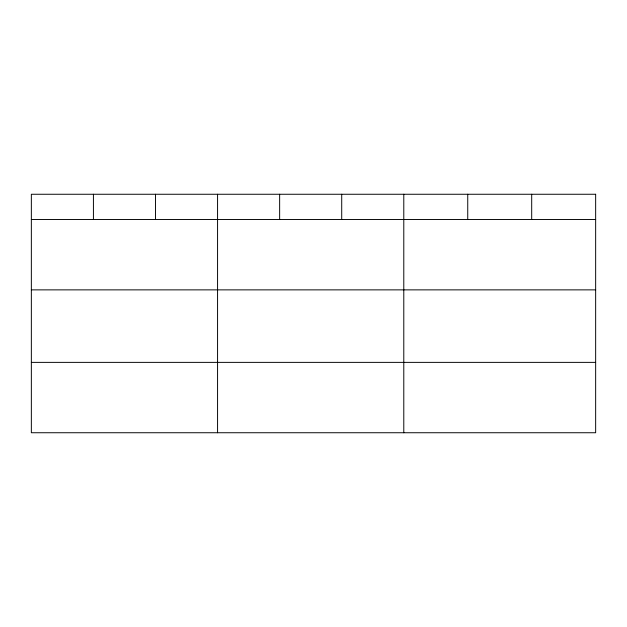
<?xml version="1.0" encoding="UTF-8"?>
<svg xmlns="http://www.w3.org/2000/svg" width="627" height="627" viewBox="0 0 627 627"><rect width="100%" height="100%" fill="white"/><g stroke="black" fill="none" stroke-linecap="round" stroke-linejoin="round"><path stroke-width="0.94" d="M31.35 219.505L595.65 219.505M31.35 289.87L595.65 289.87M31.35 362.375L595.65 362.375M531.696 194.26L531.696 219.505M467.742 194.26L467.742 219.505M403.788 194.26L403.788 432.74M341.715 194.26L341.715 219.505M279.642 194.26L279.642 219.505M217.569 194.26L217.569 432.74M155.496 194.26L155.496 219.505M93.423 194.26L93.423 219.505M595.65 194.26L31.35 194.26L31.35 432.74L595.65 432.74L595.65 194.26"/></g></svg>
